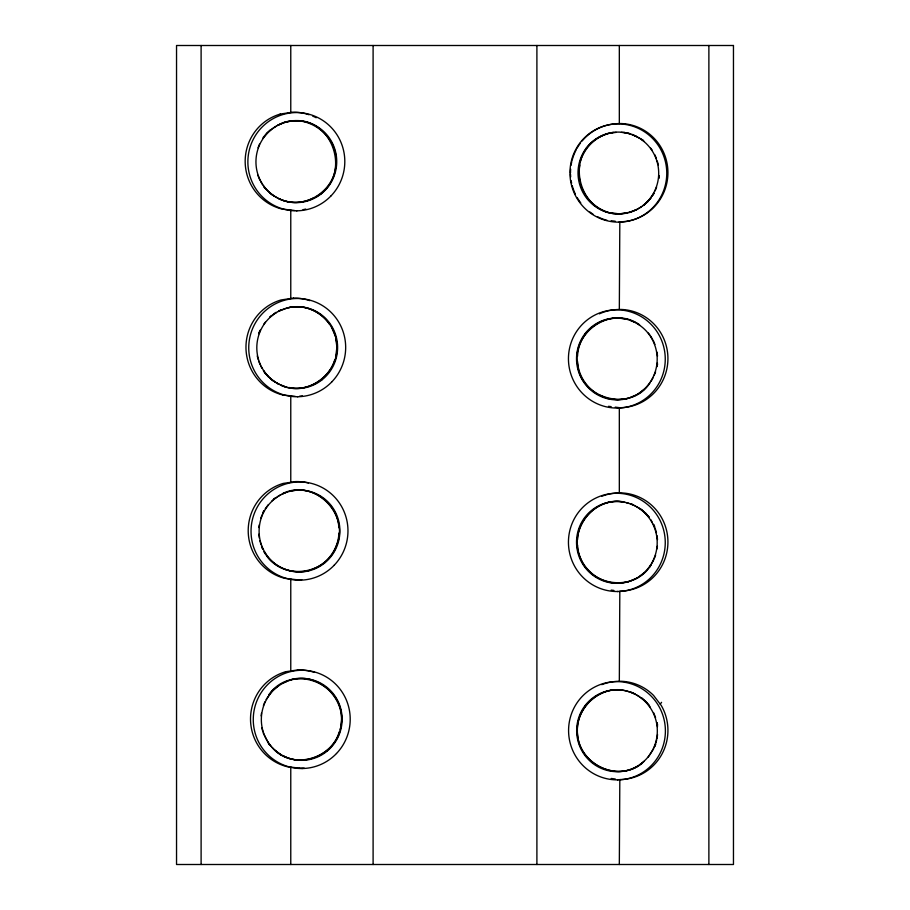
<?xml version="1.0" encoding="UTF-8"?>
<svg xmlns="http://www.w3.org/2000/svg" width="910" height="910" viewBox="0 0 910 910"><rect width="100%" height="100%" fill="white"/><g stroke="black" fill="none" stroke-linecap="round" stroke-linejoin="round"><path stroke-width="1.36" d="M258.906 527.55L259.236 524.911M261.136 715.897L261.466 713.247M335.619 357.71L336.927 347.097L335.824 339.021M338.918 533.055C338.361 549.06 327.361 564.2 312.119 569.285M340.147 729.49C348.587 700.78 319.171 670.841 290.347 679.872M579.715 165.063L578.726 172.843L579.784 180.931M577.543 356.254C578.112 336.654 594.992 319.012 614.705 318.272M577.543 539.71C577.952 516.254 602.181 496.849 625.147 502.4M658.738 178.167L659.079 175.528L659.102 178.053M657.407 362.76L656.906 366.707L657.6 363.966M657.077 548.855L657.407 546.216M657.043 738.522L657.543 734.563M655.109 746.109L655.735 743.663L654.233 747.349M656.064 742.378L656.713 739.807M258.019 147.841L259.498 144.133M258.884 333.754L260.362 330.057L259.009 332.537M260.692 518.427L262.171 514.73M263.718 510.863L262.66 513.49L263.945 511.17M334.675 360.053C329.192 378.913 308.399 391.732 289.118 387.512M263.411 705.534L264.89 701.826M339.202 731.833C332.889 754.458 304.554 767.141 283.681 756.028M580.068 162.253C583.913 148.512 594.799 137.33 608.54 133.361M655.098 190.861L656.599 187.176M654.097 375.546L655.598 371.86M654.097 559.002L655.598 555.316M266.175 699.506L272.306 690.656L278.426 685.81M652.527 195.479L653.812 193.17M651.025 381.392L652.959 377.923M649.797 567.044L651.025 564.848C635.305 591.818 591.204 587.234 580.443 558.171C567.988 531.008 592.592 497.053 622.44 501.683M651.662 563.688L653.596 560.23M653.733 748.577L647.977 757.416M262.853 138.422L266.914 132.962L271.999 128.936M263.718 324.335L265.299 322.208M265.219 508.838L268.393 504.584M660.228 704.147L661.581 702.327M654.04 193.477L647.647 201.94L642.551 205.899M650.229 382.45C631.642 412.73 580.637 399.41 577.611 364.409C571.434 331.604 612.658 304.566 639.639 324.984L637.66 323.437M263.286 137.262L270.634 129.573M271.498 315.497L269.758 317.317L276.105 312.278M268.666 694.967C291.848 661.49 347.051 683.933 341.17 723.928C338.941 756.608 293.486 772.909 272.09 747.485M643.927 205.273L651.298 197.675M316.1 196.844C354.775 175.175 331.172 110.952 287.435 121.815M272.056 500.762L276.196 497.474L273.796 498.93M637.796 394.337L644.166 389.389M640.014 576.075L644.166 572.845M640.151 764.423L644.303 761.192M273.034 128.117L276.412 126.058M273.899 314.03L276.151 312.665M280.553 309.98L278.403 311.288L287.037 308.103M277.322 496.792L280.701 494.733M638.126 208.72L641.516 206.706M642.562 763.001C619.426 782.407 580.83 765.958 577.759 736.213C573.664 710.915 597.005 686.311 622.577 690.03M284.955 122.179L277.539 125.375C304.554 109.587 340.613 135.715 335.79 166.223C333.481 192.704 302.018 211.143 278.301 198.335C289.3 203.931 302.939 203.669 313.791 197.845M281.918 494.21L285.547 492.64M282.93 683.069L287.765 680.987M629.583 212.496L637 209.391C580.523 234.746 552.882 143.928 613.408 132.371M630.664 397.329L635.498 395.304M628.082 581.865L637.796 577.793M637.944 766.152C612.293 782.111 576.383 760.441 577.361 730.571C576.61 704.659 604.308 682.944 629.094 691.771M282.851 493.425C314.337 478.148 350.43 514.332 336.359 545.954C326.417 574.255 284.932 580.808 267.13 556.465M280.178 114.08L292.679 112.169A49.185 48.947 -90 0 1 309.07 114.728M293.486 298.082L280.974 299.982A49.151 48.355 -90 0 0 245.973 348.109A49.151 48.355 -90 0 0 282.623 394.94M308.467 483.005A49.185 48.947 -90 0 0 295.761 481.572L283.215 483.415A49.151 48.355 -90 0 0 248.214 531.542A49.151 48.355 -90 0 0 284.875 578.373M285.512 671.762L298.093 669.874M290.597 491.173C313.484 485.314 338.088 504.242 338.838 527.732M309.548 570.399C292.269 575.188 273.023 567.249 263.98 551.801M618.823 222.154A49.14 48.389 82.1 0 0 660.046 148.239A49.14 48.389 82.1 0 0 576.201 148.694A49.14 48.389 82.1 0 0 618.823 222.154L619.517 222.051M617.321 408.067A49.14 48.389 82.1 0 0 658.544 334.152A49.14 48.389 82.1 0 0 574.699 334.607A49.14 48.389 82.1 0 0 617.321 408.067L618.015 407.964M617.321 591.523A49.14 48.389 82.1 0 0 658.544 517.608A49.14 48.389 82.1 0 0 574.699 518.063A49.14 48.389 82.1 0 0 617.321 591.523L618.015 591.42M617.458 779.87A49.14 48.389 82.1 0 0 658.681 705.955A49.14 48.389 82.1 0 0 574.836 706.41A49.14 48.389 82.1 0 0 617.458 779.87L618.163 779.779M611.008 133.042L616.207 132.359M627.115 212.826L619.141 213.873L611.474 212.826M628.082 398.409L617.64 399.786L607.197 398.364L600.043 395.349M625.614 582.195C602.613 587.735 578.271 568.511 577.588 545.022M294.43 210.46L281.838 209.016A49.151 48.355 -90 0 1 245.177 162.207A49.151 48.355 -90 0 1 280.178 114.091M282.635 394.917L295.227 396.373M284.875 578.351L297.502 579.818M299.845 768.165L287.185 766.709A49.151 48.355 -90 0 1 250.523 719.89A49.151 48.355 -90 0 1 285.524 671.785M611.19 220.732L615.262 221.232M608.483 406.304L611.19 406.645M615.262 407.145L619.824 407.714A49.151 48.378 -90 0 0 667.929 358.312A49.151 48.378 -90 0 0 619.323 309.423L619.824 221.801A49.151 48.378 -90 0 0 667.929 172.399A49.151 48.378 -90 0 0 619.323 123.51L619.323 45.5M611.19 590.101L613.909 590.431M611.19 778.471L615.262 778.971M621.45 132.325L629.424 133.406M296.353 210.722L297.024 210.813M619.949 318.238L627.911 319.319M297.217 396.646L297.888 396.737M299.515 580.091L300.186 580.182M301.733 768.427L302.416 768.518M281.599 385.624C309.354 397.568 341.75 370.916 336.507 341.455C333.606 319.239 310.287 302.12 288.299 307.739C303.792 304.031 321.082 311.038 329.659 324.461M623.941 132.314L630.459 134.043M626.421 502.741L628.958 503.412M632.643 504.39L630.22 503.753L635.066 505.801M276.572 383.19L279.165 384.248L272.397 380.437L264.833 373.02L263.411 370.586L268.166 376.774M280.382 384.748L286.343 387.171M636.579 136.432L631.722 134.384L640.003 138.411M608.699 212.451C594.935 208.424 584.027 197.22 580.114 183.445M630.22 320.297L635.066 322.345M277.152 197.686L271.533 194.524L263.968 187.107M643.313 140.322L641.14 139.071L644.269 141.505M636.215 506.46L641.812 509.691L649.331 517.21M636.352 694.808L639.776 696.787M269.531 192.556L273.717 195.752M270.395 378.469L274.581 381.665M274.911 750.249L281.088 754.97M597.461 394.257C586.222 387.205 578.168 374.988 577.588 361.566M639.639 508.44L646.02 513.411L649.148 517.54M640.822 697.595L646.157 701.758L650.081 706.945M641.948 698.038L649.467 705.557M263.343 185.72L265.765 188.859M267.927 742.367L271.146 746.553M650.65 148.171L652.242 150.286M648.341 333.026L649.945 335.142M260.522 181.249L262.546 184.673M260.715 366.036L262.057 368.311M261.739 547.308L263.013 549.469L261.488 545.807M264.355 551.756L265.697 554.031M269.36 744.801L263.195 732.914M650.741 336.2L652.743 339.646M650.741 519.655L652.083 521.953M654.677 526.435L653.414 524.251L654.927 527.937M331.376 326.69L335.483 336.518M257.814 175.22L259.851 180.112M258.679 361.134L260.203 364.808M654.916 154.882L656.428 158.567M653.414 340.795L654.927 344.48M653.551 712.598L655.564 717.512M257.246 356.026L258.315 359.86M259.896 540.745L260.977 544.578M261.773 727.807L262.842 731.64M657.282 161.081L658.339 164.926M655.428 529.165L656.485 533.01M657.634 725.088L656.974 722.654L657.498 726.601M258.827 534.193L259.361 538.151M657.009 352.159L657.532 356.117M657.009 535.615L657.532 539.573M708.879 45.5L708.879 864.5M619.323 407.657L619.323 492.867A49.151 48.378 -90 0 1 667.929 541.768A49.151 48.378 -90 0 1 619.824 591.17L619.323 681.237A49.117 48.355 -90 0 1 653.585 695.456L661.32 705.591A49.151 48.378 -90 0 1 619.824 779.552L619.323 864.5M536.9 45.5L536.9 864.5M373.1 45.5L373.1 864.5M290.768 45.5L290.768 112.453M290.768 210.039L290.768 298.491M290.768 395.861L290.768 482.266M290.768 579.033L290.768 670.966M290.768 767.119L290.768 864.5M201.11 45.5L201.11 864.5M601.76 684.65A49.185 48.947 -90 0 1 619.301 681.328M601.76 496.28A49.185 48.947 -90 0 1 619.301 492.958M599.383 313.825A49.185 48.947 -90 0 1 619.301 309.502M607.095 220.368A49.185 48.947 -90 0 1 597.472 216.716M593.024 214.18A49.185 48.947 -90 0 1 589.862 211.95M580.762 202.896A49.185 48.947 -90 0 1 577.179 197.561M575.382 194.16A49.185 48.947 -90 0 1 572.231 185.72M571.628 183.24A49.185 48.947 -90 0 1 571.15 180.703M570.672 176.847A49.185 48.947 -90 0 1 570.524 174.276M570.502 173.002A49.185 48.947 -90 0 1 570.638 169.158M571.071 165.301A49.185 48.947 -90 0 1 571.81 161.502M572.117 160.262A49.185 48.947 -90 0 1 576.337 149.49M576.951 148.375A49.185 48.947 -90 0 1 580.489 142.995M582.104 140.982A49.185 48.947 -90 0 1 619.301 123.589M293.486 298.139A49.185 48.947 -90 0 1 309.878 300.63M302.348 395.85A49.185 48.947 -90 0 1 299.504 396.237M312.699 116.093A49.185 48.947 -90 0 1 316.179 117.743M305.737 209.061A49.185 48.947 -90 0 1 302.95 209.687M301.779 579.67A49.185 48.947 -90 0 1 297.513 579.932M298.093 669.919A49.185 48.947 -90 0 1 314.485 672.422M304.111 768.029A49.185 48.947 -90 0 1 299.845 768.279M733.46 45.5L176.54 45.5L176.54 864.5L733.46 864.5L733.46 45.5M632.78 692.749L630.357 692.101L635.214 694.148L632.78 692.749M336.484 753.514A49.14 48.458 -82.3 0 0 313.62 671.716A49.14 48.458 -82.3 0 0 255.096 732.948A49.14 48.458 -82.3 0 0 336.484 753.514M326.77 751.421A40.95 40.381 -82.3 0 0 316.657 681.294A40.95 40.381 -82.3 0 0 261.762 725.463A40.95 40.381 -82.3 0 0 326.77 751.421M334.254 565.167A49.14 48.458 -82.3 0 0 311.391 483.381A49.14 48.458 -82.3 0 0 252.866 544.612A49.14 48.458 -82.3 0 0 334.254 565.167M324.54 563.085A40.95 40.381 -82.3 0 0 314.439 492.958A40.95 40.381 -82.3 0 0 259.532 537.127A40.95 40.381 -82.3 0 0 324.54 563.085M331.092 195.809A49.14 48.458 -82.3 0 0 308.228 114.023A49.14 48.458 -82.3 0 0 249.704 175.255A49.14 48.458 -82.3 0 0 331.092 195.809M321.378 193.728A40.95 40.381 -82.3 0 0 311.277 123.601A40.95 40.381 -82.3 0 0 256.37 167.758A40.95 40.381 -82.3 0 0 321.378 193.728M331.957 381.734A49.14 48.458 -82.3 0 0 309.093 299.947A49.14 48.458 -82.3 0 0 250.569 361.168A49.14 48.458 -82.3 0 0 331.957 381.734M322.242 379.652A40.95 40.381 -82.3 0 0 312.141 309.514A40.95 40.381 -82.3 0 0 257.234 353.683A40.95 40.381 -82.3 0 0 322.242 379.652M586.12 148.285A40.95 40.324 82.1 0 0 613.476 213.645A40.95 40.324 82.1 0 0 655.473 157.157A40.95 40.324 82.1 0 0 586.12 148.285M584.618 334.197A40.95 40.324 82.1 0 0 611.975 399.558A40.95 40.324 82.1 0 0 653.971 343.07A40.95 40.324 82.1 0 0 584.618 334.197M584.618 517.654A40.95 40.324 82.1 0 0 611.975 583.014A40.95 40.324 82.1 0 0 653.971 526.526A40.95 40.324 82.1 0 0 584.618 517.654M584.755 706.001A40.95 40.324 82.1 0 0 612.111 771.361A40.95 40.324 82.1 0 0 654.108 714.885A40.95 40.324 82.1 0 0 584.755 706.001"/></g></svg>
